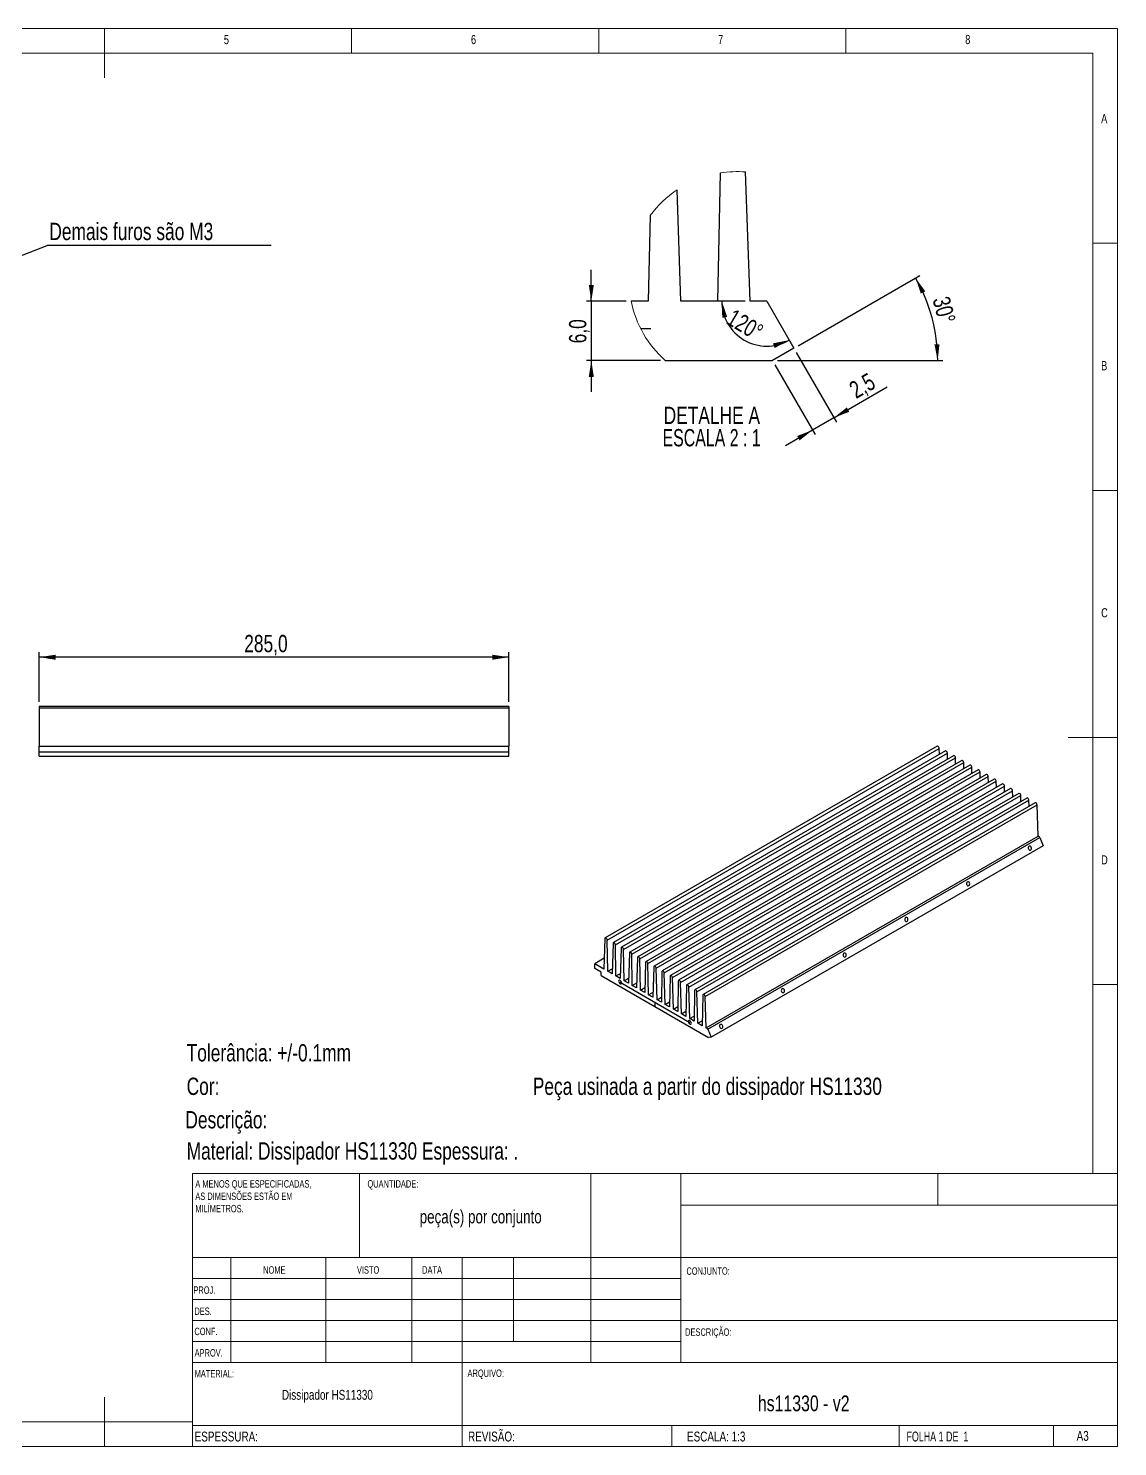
# Model space of a CAD drawing. Header units: millimetres. Extents: x 5 to 415, y 5 to 292.
# Drawn here: x 194.6 to 415, y 5 to 292 of the extents above; entities that cross this region are included whole.
import ezdxf

# ---------------------------------------------------------------- set-up
doc = ezdxf.new("R2010")
doc.units = ezdxf.units.MM
doc.layers.add('CAMADA_1', color=179, linetype='Continuous')
doc.layers.add('FORMAT', color=7, linetype='Continuous')
doc.styles.add('SLDTEXTSTYLE0', font='TXT', dxfattribs={"width": 0.75})
doc.styles.add('SLDTEXTSTYLE1', font='TXT', dxfattribs={"width": 0.673077})
doc.styles.add('SLDTEXTSTYLE2', font='TXT', dxfattribs={"width": 0.6875})
doc.dimstyles.new('SLDDIMSTYLE2', dxfattribs={"dimtxt": 3.5, "dimasz": 3.302, "dimexe": 0, "dimexo": 0.0625, "dimgap": 0.875, "dimtad": 1, "dimdec": 1, "dimlfac": 3, "dimrnd": 1e-09, "dimzin": 12, "dimdsep": 46, "dimtxsty": 'SLDTEXTSTYLE0', "dimsah": 1, "dimcen": 0.09, "dimadec": 0, "dimazin": 3, "dimtfac": 1, "dimtdec": 1, "dimtofl": 0, "dimtmove": 0, "dimatfit": 3, "dimfxl": 1, "dimfrac": 2, "dimtolj": 1, "dimtzin": 12, "dimarcsym": 0})
doc.dimstyles.new('SLDDIMSTYLE4', dxfattribs={"dimtxt": 0.18, "dimasz": 1.016, "dimexe": 0, "dimexo": 0.0625, "dimgap": 0, "dimtad": 0, "dimtih": 1, "dimtoh": 1, "dimdec": 0, "dimrnd": 1e-09, "dimzin": 0, "dimdsep": 46, "dimtxsty": 'Standard', "dimblk1": 'DOT', "dimblk2": 'DOT', "dimsah": 1, "dimcen": 0.09, "dimadec": 0, "dimazin": 0, "dimtfac": 1.016, "dimtdec": 0, "dimtofl": 0, "dimtmove": 0, "dimatfit": 3, "dimldrblk": 'DOT', "dimfxl": 1, "dimfrac": 2, "dimtolj": 1, "dimtzin": 0, "dimarcsym": 0})
doc.dimstyles.new('SLDDIMSTYLE6', dxfattribs={"dimtxt": 3.5, "dimasz": 3.302, "dimexe": 0, "dimexo": 0.0625, "dimgap": 0.875, "dimtad": 1, "dimdec": 4, "dimlfac": 0.5, "dimzin": 12, "dimdsep": 46, "dimtxsty": 'SLDTEXTSTYLE0', "dimsah": 1, "dimcen": 0.09, "dimadec": 1, "dimazin": 3, "dimtfac": 1, "dimtdec": 1, "dimtofl": 0, "dimtmove": 0, "dimatfit": 3, "dimfxl": 1, "dimfrac": 2, "dimtolj": 1, "dimtzin": 12, "dimarcsym": 0})
doc.dimstyles.new('SLDDIMSTYLE7', dxfattribs={"dimtxt": 3.5, "dimasz": 3.302, "dimexe": 0, "dimexo": 0.0625, "dimgap": 0.875, "dimtad": 1, "dimdec": 1, "dimlfac": 0.5, "dimrnd": 1e-09, "dimzin": 12, "dimdsep": 46, "dimtxsty": 'SLDTEXTSTYLE0', "dimsah": 1, "dimcen": 0.09, "dimadec": 0, "dimazin": 3, "dimtfac": 1, "dimtdec": 1, "dimtmove": 0, "dimatfit": 0, "dimfxl": 1, "dimfrac": 2, "dimtolj": 1, "dimtzin": 12, "dimarcsym": 0})
doc.dimstyles.new('SLDDIMSTYLE8', dxfattribs={"dimtxt": 3.5, "dimasz": 3.302, "dimexe": 0, "dimexo": 0.0625, "dimgap": 0.875, "dimtad": 1, "dimdec": 4, "dimlfac": 0.5, "dimzin": 12, "dimdsep": 46, "dimtxsty": 'SLDTEXTSTYLE0', "dimsah": 1, "dimcen": 0.09, "dimadec": 1, "dimazin": 3, "dimtfac": 1, "dimtdec": 1, "dimtofl": 0, "dimtmove": 0, "dimatfit": 3, "dimfxl": 1, "dimfrac": 2, "dimtolj": 1, "dimtzin": 12, "dimarcsym": 0})

# ---------------------------------------------------------------- blocks, each defined once
blk = doc.blocks.new('SW_NOTE_0')
at = {"color": 0, "linetype": 'Continuous', "lineweight": 0, "char_height": 1.5, "attachment_point": 1, "style": 'SLDTEXTSTYLE0'}
for s, insert in [('A MENOS QUE ESPECIFICADAS,', (0, 1.93)), ('AS DIMENSÕES ESTÃO EM', (0, -0.57)), ('MILÍMETROS.', (0, -3.07))]:
    blk.add_mtext(s, dxfattribs=dict(at, insert=insert))
blk = doc.blocks.new('_D_4')
at = {"layer": 'CAMADA_1'}
for p, q in [((196.81, 155.75), (196.81, 165.75)), ((291.81, 164.75), (196.81, 164.75)), ((291.81, 155.75), (291.81, 165.75))]:
    blk.add_line(p, q, dxfattribs=at)
for points in [[(196.81, 164.75), (200.11, 164.24), (200.11, 165.25)], [(291.81, 164.75), (288.5, 165.25), (288.5, 164.24)]]:
    blk.add_solid(points, dxfattribs=at)
at = {"layer": 'CAMADA_1', "insert": (238.29, 169.26), "char_height": 3.5, "attachment_point": 1, "style": 'SLDTEXTSTYLE0'}
blk.add_mtext('285,0', dxfattribs=at)
blk = doc.blocks.new('SW_NOTE_1')
at = {"layer": 'CAMADA_1', "color": 0}
blk.add_line((45.33, 0), (0, 0), dxfattribs=at)
at = {"layer": 'CAMADA_1', "color": 0, "insert": (0.42, 4.59), "char_height": 3.5, "attachment_point": 1, "style": 'SLDTEXTSTYLE0'}
blk.add_mtext('Demais furos são M3', dxfattribs=at)
blk = doc.blocks.new('_DOT')
at = {"color": 0, "linetype": 'ByBlock', "lineweight": -2}
blk.add_line((-0.5, 0), (-1, 0), dxfattribs=at)
at = {"color": 0, "linetype": 'ByBlock', "const_width": 0.5}
blk.add_lwpolyline([(-0.25, 0, 1), (0.25, 0, 1)], format="xyb", close=True, dxfattribs=at)
blk = doc.blocks.new('_D_24')
at = {"layer": 'CAMADA_1'}
for p, q in [((350.35, 227.77), (374.99, 242)), ((346.15, 224.77), (379.6, 224.77))]:
    blk.add_line(p, q, dxfattribs=at)
blk.add_arc((345.15, 224.77), 33.45, 0, 30, dxfattribs=at)
for points in [[(374.12, 241.5), (375.18, 238.33), (376.08, 238.79)], [(378.6, 224.77), (378.95, 228.09), (377.93, 228.04)]]:
    blk.add_solid(points, dxfattribs=at)
at = {"layer": 'CAMADA_1', "insert": (380.91, 238.04), "char_height": 3.5, "attachment_point": 1, "rotation": 284.8853, "style": 'SLDTEXTSTYLE0'}
blk.add_mtext('30°', dxfattribs=at)
blk = doc.blocks.new('_D_25')
at = {"layer": 'CAMADA_1'}
for p, q in [((345.65, 223.9), (353.77, 209.84)), ((349.98, 226.4), (358.1, 212.34)), ((357.6, 213.21), (368.38, 219.43)), ((357.6, 213.21), (353.27, 210.71)), ((353.27, 210.71), (347.77, 207.53))]:
    blk.add_line(p, q, dxfattribs=at)
for points in [[(357.6, 213.21), (360.71, 214.42), (360.21, 215.3)], [(353.27, 210.71), (350.16, 209.5), (350.66, 208.62)]]:
    blk.add_solid(points, dxfattribs=at)
at = {"layer": 'CAMADA_1', "insert": (360.33, 220), "char_height": 3.5, "attachment_point": 1, "rotation": 30, "style": 'SLDTEXTSTYLE0'}
blk.add_mtext('2,5', dxfattribs=at)
blk = doc.blocks.new('_D_26')
at = {"layer": 'CAMADA_1'}
blk.add_line((339.64, 236.77), (333.92, 236.77), dxfattribs=at)
blk.add_arc((344, 236.77), 9.07, 180, 300, dxfattribs=at)
for points in [[(334.92, 236.77), (335, 233.43), (336, 233.61)], [(348.53, 228.91), (345.26, 228.26), (345.6, 227.31)]]:
    blk.add_solid(points, dxfattribs=at)
at = {"layer": 'CAMADA_1', "insert": (337.39, 235.39), "char_height": 3.5, "attachment_point": 1, "rotation": 329.2884, "style": 'SLDTEXTSTYLE0'}
blk.add_mtext('120°', dxfattribs=at)
blk = doc.blocks.new('_D_27')
at = {"layer": 'CAMADA_1'}
for p, q in [((308.51, 236.77), (308.51, 243.12)), ((315.58, 236.77), (307.51, 236.77)), ((308.51, 236.77), (308.51, 224.77)), ((322.48, 224.77), (307.51, 224.77)), ((308.51, 224.77), (308.51, 218.42))]:
    blk.add_line(p, q, dxfattribs=at)
for points in [[(308.51, 236.77), (309.02, 240.07), (308, 240.07)], [(308.51, 224.77), (308, 221.47), (309.02, 221.47)]]:
    blk.add_solid(points, dxfattribs=at)
at = {"layer": 'CAMADA_1', "insert": (304, 228.26), "char_height": 3.5, "attachment_point": 1, "rotation": 90, "style": 'SLDTEXTSTYLE0'}
blk.add_mtext('6,0', dxfattribs=at)
blk = doc.blocks.new('SW_NOTE_2')
at = {"layer": 'CAMADA_1', "color": 0, "char_height": 3.5, "attachment_point": 2}
for s, insert, style in [('DETALHE A', (13.23, 4.51), 'SLDTEXTSTYLE0'), ('ESCALA 2 : 1', (13.18, -0.01), 'SLDTEXTSTYLE2')]:
    blk.add_mtext(s, dxfattribs=dict(at, insert=insert, style=style))
blk = doc.blocks.new('SW_CENTERMARKSYMBOL_35')
at = {"layer": 'CAMADA_1', "color": 0}
blk.add_line((0, 0), (2.04, 0), dxfattribs=at)

msp = doc.modelspace()

# ---------------------------------------------------------------- linework, layer by layer
at = {"color": 7, "linetype": 'Continuous', "lineweight": 18}
for p, q in [((415, 292), (5, 292)), ((210, 292), (210, 282)), ((260, 287), (260, 292)), ((310, 292), (310, 287)), ((360, 287), (360, 292)), ((415, 5), (415, 292)), ((410, 287), (10, 287)), ((410, 287), (410, 60.25)), ((415, 248.5), (410, 248.5)), ((410, 198.5), (415, 198.5)), ((415, 148.5), (405, 148.5)), ((410, 98.5), (415, 98.5)), ((227.8, 60.25), (415, 60.25)), ((227.8, 60.25), (227.8, 5)), ((261.59667, 43.25423), (261.594, 60.25)), ((308.4, 60.25), (308.4, 22)), ((326.6, 60.25), (326.6, 22.0155)), ((378.6, 53.875), (378.6, 60.25)), ((415, 53.875), (326.6, 53.875)), ((415, 43.25423), (227.8, 43.25423)), ((235.6, 43.25122), (235.6, 22.00856)), ((254.79095, 43.25423), (254.79095, 22.00856)), ((272.19893, 43.25696), (272.19893, 22.00856)), ((282.4, 5.00423), (282.4, 43.25423)), ((292.8, 26.25), (292.8, 43.25)), ((326.6, 39), (227.8, 39)), ((326.6, 34.75), (227.8, 34.75)), ((326.6, 30.5), (227.8, 30.5)), ((326.6, 30.5), (415, 30.5)), ((326.6, 26.25), (227.8, 26.25)), ((282.4, 22.00856), (227.8, 22.00856)), ((282.4, 22.00856), (415, 22.02936)), ((210, 5), (210, 15)), ((10, 10), (227.8, 10)), ((227.8, 9.25), (415, 9.25)), ((324.77688, 9.25), (324.77688, 5)), ((370.8, 5), (370.8, 9.25)), ((402, 5), (402, 9.25)), ((5, 5), (415, 5))]:
    msp.add_line(p, q, dxfattribs=at)
at = {"color": 7, "linetype": 'Continuous', "lineweight": 25}
for p, q in [((334.60797, 262.74587), (334.0433, 236.77096)), ((340.6433, 236.77096), (339.73277, 262.94872)), ((326.6433, 236.77096), (325.85901, 259.31937)), ((320.42063, 254.12788), (320.0433, 236.77096)), ((320.0433, 236.77096), (316.57769, 236.77096)), ((334.0433, 236.77096), (326.6433, 236.77096)), ((343.9963, 236.77096), (340.6433, 236.77096)), ((343.9963, 236.77096), (349.48113, 227.27096)), ((349.48113, 227.27096), (345.151, 224.77096)), ((323.47996, 224.77096), (345.151, 224.77096)), ((291.80523, 154.7453), (196.80524, 154.7453)), ((196.80524, 154.7453), (196.80524, 154.41196)), ((291.80523, 154.41196), (196.80524, 154.41196)), ((196.80524, 154.41196), (196.80524, 146.7453)), ((291.80523, 154.7453), (291.80523, 154.41196)), ((291.80523, 154.41196), (291.80523, 146.7453)), ((196.80524, 146.7453), (291.80523, 146.7453)), ((196.80524, 145.57863), (196.80524, 146.7453)), ((291.80523, 145.57863), (291.80523, 146.7453)), ((378.5017, 146.7243), (311.32655, 107.94491)), ((196.80524, 145.57863), (291.80523, 145.57863)), ((196.80524, 144.7453), (196.80524, 145.57863)), ((196.80524, 144.7453), (291.80523, 144.7453)), ((291.80523, 144.7453), (291.80523, 145.57863)), ((311.72891, 107.52016), (378.90405, 146.29955)), ((380.15161, 145.77182), (312.97647, 106.99244)), ((313.37883, 106.56769), (380.55397, 145.34707)), ((381.80153, 144.81935), (314.62639, 106.03996)), ((315.02874, 105.61521), (382.20389, 144.39459)), ((383.45145, 143.86687), (316.2763, 105.08748)), ((378.92705, 145.06489), (378.90405, 146.29955)), ((380.57696, 144.11242), (380.55397, 145.34707)), ((382.22688, 143.15994), (382.20389, 144.39459)), ((316.67866, 104.66273), (383.8538, 143.44212)), ((385.10136, 142.91439), (317.92622, 104.13501)), ((318.32857, 103.71026), (385.50372, 142.48964)), ((386.75128, 141.96192), (319.57613, 103.18253)), ((319.97849, 102.75778), (387.15363, 141.53717)), ((388.40119, 141.00944), (321.22605, 102.23006)), ((383.87679, 142.20747), (383.8538, 143.44212)), ((385.52671, 141.25499), (385.50372, 142.48964)), ((387.17663, 140.30251), (387.15363, 141.53717)), ((321.6284, 101.80531), (388.80355, 140.58469)), ((390.05111, 140.05697), (322.87597, 101.27758)), ((323.27832, 100.85283), (390.45346, 139.63221)), ((391.70102, 139.10449), (324.52588, 100.3251)), ((324.92824, 99.90035), (392.10338, 138.67974)), ((393.35094, 138.15201), (326.1758, 99.37263)), ((388.83987, 139.35773), (388.80355, 140.58469)), ((390.48979, 138.40526), (390.45346, 139.63221)), ((392.13971, 137.45278), (392.10338, 138.67974)), ((326.57815, 98.94788), (393.7533, 137.72726)), ((395.00086, 137.19954), (327.82571, 98.42015)), ((328.22807, 97.9954), (395.40321, 136.77479)), ((396.65077, 136.24706), (329.47563, 97.46768)), ((329.87798, 97.04293), (397.05313, 135.82231)), ((398.30069, 135.29458), (331.12554, 96.5152)), ((393.78962, 136.50031), (393.7533, 137.72726)), ((395.43954, 135.54783), (395.40321, 136.77479)), ((397.08945, 134.59535), (397.05313, 135.82231)), ((331.5279, 96.09045), (398.70304, 134.86983)), ((398.8916, 128.50083), (398.70304, 134.86983)), ((331.71646, 89.72145), (398.8916, 128.50083)), ((332.11162, 89.49333), (399.28676, 128.27272)), ((399.93315, 126.6067), (332.75801, 87.82732)), ((399.28676, 128.27272), (398.8916, 128.50083)), ((399.28676, 128.27272), (399.93315, 126.6067)), ((311.25751, 107.7923), (311.06894, 101.64101)), ((311.84676, 101.19198), (311.72891, 107.52016)), ((312.90742, 106.83982), (312.71886, 100.68853)), ((313.49668, 100.23951), (313.37883, 106.56769)), ((311.13632, 103.83905), (309.19887, 102.72058)), ((314.55734, 105.88735), (314.36878, 99.73605)), ((315.14659, 99.28703), (315.02874, 105.61521)), ((316.20725, 104.93487), (316.01869, 98.78358)), ((316.79651, 98.33455), (316.67866, 104.66273)), ((317.85717, 103.98239), (317.66861, 97.8311)), ((318.44642, 97.38208), (318.32857, 103.71026)), ((309.19887, 101.76795), (309.19887, 102.72058)), ((311.06894, 101.64101), (309.19887, 102.72058)), ((310.53771, 100.99505), (309.19887, 101.76795)), ((310.53771, 100.3146), (310.53771, 100.99505)), ((311.84676, 101.19198), (312.75028, 101.71357)), ((312.71886, 100.68853), (311.84676, 101.19198)), ((313.49668, 100.23951), (314.40019, 100.7611)), ((319.50709, 103.02992), (319.31852, 96.87863)), ((320.09634, 96.4296), (319.97849, 102.75778)), ((321.157, 102.07744), (320.96844, 95.92615)), ((321.81697, 95.43631), (321.6284, 101.80531)), ((322.80692, 101.12497), (322.68907, 94.93285)), ((323.46688, 94.48383), (323.27832, 100.85283)), ((310.53771, 100.3146), (332.2477, 87.78169)), ((314.36878, 99.73605), (313.49668, 100.23951)), ((315.14659, 99.28703), (316.05011, 99.80862)), ((316.01869, 98.78358), (315.14659, 99.28703)), ((316.79651, 98.33455), (317.70003, 98.85614)), ((317.66861, 97.8311), (316.79651, 98.33455)), ((318.44642, 97.38208), (319.34994, 97.90367)), ((324.45683, 100.17249), (324.33898, 93.98038)), ((325.1168, 93.53135), (324.92824, 99.90035)), ((326.10675, 99.22001), (325.9889, 93.0279)), ((326.76671, 92.57888), (326.57815, 98.94788)), ((327.75666, 98.26754), (327.63881, 92.07543)), ((328.41663, 91.6264), (328.22807, 97.9954)), ((319.31852, 96.87863), (318.44642, 97.38208)), ((320.09634, 96.4296), (320.99986, 96.95119)), ((320.96844, 95.92615), (320.09634, 96.4296)), ((321.81697, 95.43631), (322.70844, 95.95094)), ((322.68907, 94.93285), (321.81697, 95.43631)), ((323.46688, 94.48383), (324.35836, 94.99847)), ((329.40658, 97.31506), (329.28873, 91.12295)), ((330.06655, 90.67392), (329.87798, 97.04293)), ((331.0565, 96.36259), (330.93864, 90.17047)), ((331.71646, 89.72145), (331.5279, 96.09045)), ((324.33898, 93.98038), (323.46688, 94.48383)), ((325.1168, 93.53135), (326.00827, 94.04599)), ((325.9889, 93.0279), (325.1168, 93.53135)), ((326.76671, 92.57888), (327.65819, 93.09352)), ((327.63881, 92.07543), (326.76671, 92.57888)), ((328.41663, 91.6264), (329.30811, 92.14104)), ((329.28873, 91.12295), (328.41663, 91.6264)), ((330.06655, 90.67392), (330.95802, 91.18856)), ((330.93864, 90.17047), (330.06655, 90.67392)), ((332.11162, 89.49333), (331.71646, 89.72145)), ((332.11162, 89.49333), (332.75801, 87.82732)), ((332.75801, 87.82732), (332.2477, 87.78169))]:
    msp.add_line(p, q, dxfattribs=at)
at = {"color": 7, "linetype": 'Continuous'}
for p, q in [((314.32163, 99.01063), (328.46377, 90.84655)), ((321.3927, 94.92859), (321.3927, 94.04815))]:
    msp.add_line(p, q, dxfattribs=at)
at = {"color": 7, "linetype": 'Continuous', "lineweight": 25, "flags": 128}
for points in [[(378.90405, 146.29955), (378.88611, 146.41406), (378.83502, 146.53186), (378.75855, 146.63501), (378.66835, 146.7078), (378.57815, 146.73915), (378.5017, 146.7243)], [(380.55397, 145.34707), (380.53603, 145.46159), (380.48493, 145.57939), (380.40847, 145.68253), (380.31827, 145.75532), (380.22807, 145.78667), (380.15161, 145.77182)], [(382.20389, 144.39459), (382.18594, 144.50911), (382.13485, 144.62691), (382.05838, 144.73005), (381.96818, 144.80284), (381.87798, 144.8342), (381.80153, 144.81935)], [(383.8538, 143.44212), (383.83586, 143.55664), (383.78476, 143.67443), (383.7083, 143.77758), (383.6181, 143.85037), (383.5279, 143.88172), (383.45145, 143.86687)], [(385.50372, 142.48964), (385.48577, 142.60416), (385.43468, 142.72196), (385.35821, 142.8251), (385.26801, 142.89789), (385.17781, 142.92924), (385.10136, 142.91439)], [(387.15363, 141.53717), (387.13569, 141.65168), (387.0846, 141.76948), (387.00813, 141.87263), (386.91793, 141.94542), (386.82773, 141.97677), (386.75128, 141.96192)], [(388.80355, 140.58469), (388.78561, 140.69921), (388.73451, 140.81701), (388.65805, 140.92015), (388.56785, 140.99294), (388.47765, 141.02429), (388.40119, 141.00944)], [(390.45346, 139.63221), (390.43552, 139.74673), (390.38443, 139.86453), (390.30796, 139.96767), (390.21776, 140.04046), (390.12756, 140.07182), (390.05111, 140.05697)], [(392.10338, 138.67974), (392.08544, 138.79426), (392.03434, 138.91205), (391.95788, 139.0152), (391.86768, 139.08799), (391.77748, 139.11934), (391.70102, 139.10449)], [(393.7533, 137.72726), (393.73535, 137.84178), (393.68426, 137.95958), (393.60779, 138.06272), (393.51759, 138.13551), (393.42739, 138.16686), (393.35094, 138.15201)], [(395.40321, 136.77479), (395.38527, 136.8893), (395.33418, 137.0071), (395.25771, 137.11024), (395.16751, 137.18303), (395.07731, 137.21439), (395.00086, 137.19954)], [(397.05313, 135.82231), (397.03519, 135.93683), (396.98409, 136.05462), (396.90762, 136.15777), (396.81742, 136.23056), (396.72723, 136.26191), (396.65077, 136.24706)], [(398.70304, 134.86983), (398.6851, 134.98435), (398.63401, 135.10215), (398.55754, 135.20529), (398.46734, 135.27808), (398.37714, 135.30943), (398.30069, 135.29458)], [(397.09411, 126.48839), (396.99257, 126.3944), (396.92892, 126.25691), (396.91284, 126.09687), (396.94679, 125.93862), (397.02559, 125.80627), (397.13725, 125.71996), (397.26477, 125.69283), (397.38873, 125.72902), (397.49027, 125.82301), (397.55392, 125.96049), (397.57, 126.12054), (397.53605, 126.27879), (397.45725, 126.41114), (397.34559, 126.49745), (397.21807, 126.52458), (397.09411, 126.48839)], [(384.60189, 119.27679), (384.50035, 119.1828), (384.4367, 119.04531), (384.42063, 118.88526), (384.45457, 118.72701), (384.53337, 118.59466), (384.64503, 118.50835), (384.77255, 118.48123), (384.89651, 118.51741), (384.99805, 118.6114), (385.0617, 118.74889), (385.07778, 118.90894), (385.04383, 119.06718), (384.96503, 119.19954), (384.85337, 119.28585), (384.72585, 119.31297), (384.60189, 119.27679)], [(372.10967, 112.06518), (372.00813, 111.97119), (371.94448, 111.83371), (371.9284, 111.67366), (371.96235, 111.51541), (372.04115, 111.38306), (372.15281, 111.29675), (372.28033, 111.26962), (372.40429, 111.30581), (372.50583, 111.3998), (372.56948, 111.53728), (372.58556, 111.69733), (372.55161, 111.85558), (372.47281, 111.98793), (372.36115, 112.07424), (372.23363, 112.10137), (372.10967, 112.06518)], [(311.72891, 107.52016), (311.71097, 107.63468), (311.65987, 107.75248), (311.58341, 107.85562), (311.49321, 107.92841), (311.40301, 107.95976), (311.32654, 107.94491), (311.27545, 107.8861), (311.25751, 107.7923)], [(313.37883, 106.56769), (313.36088, 106.6822), (313.30979, 106.8), (313.23332, 106.90315), (313.14312, 106.97593), (313.05292, 107.00729), (312.97646, 106.99243), (312.92536, 106.93362), (312.90742, 106.83982)], [(315.02874, 105.61521), (315.0108, 105.72973), (314.95971, 105.84752), (314.88324, 105.95067), (314.79304, 106.02346), (314.70284, 106.05481), (314.62637, 106.03995), (314.57528, 105.98115), (314.55734, 105.88735)], [(316.67866, 104.66273), (316.66072, 104.77725), (316.60962, 104.89505), (316.53315, 104.99819), (316.44295, 105.07098), (316.35276, 105.10234), (316.27629, 105.08748), (316.22519, 105.02867), (316.20725, 104.93487)], [(318.32857, 103.71026), (318.31063, 103.82477), (318.25954, 103.94257), (318.18307, 104.04572), (318.09287, 104.11851), (318.00267, 104.14986), (317.9262, 104.135), (317.87511, 104.0762), (317.85717, 103.98239)], [(359.61745, 104.85358), (359.51591, 104.75958), (359.45226, 104.6221), (359.43618, 104.46205), (359.47013, 104.3038), (359.54893, 104.17145), (359.6606, 104.08514), (359.78811, 104.05802), (359.91207, 104.0942), (360.01361, 104.18819), (360.07726, 104.32568), (360.09334, 104.48573), (360.05939, 104.64397), (359.98059, 104.77633), (359.86893, 104.86264), (359.74141, 104.88976), (359.61745, 104.85358)], [(319.97849, 102.75778), (319.96055, 102.8723), (319.90945, 102.9901), (319.83299, 103.09324), (319.74279, 103.16603), (319.65259, 103.19738), (319.57612, 103.18253), (319.52503, 103.12372), (319.50709, 103.02992)], [(321.6284, 101.80531), (321.61046, 101.91982), (321.55937, 102.03762), (321.4829, 102.14076), (321.3927, 102.21355), (321.3025, 102.24491), (321.22604, 102.23005), (321.17494, 102.17124), (321.157, 102.07744)], [(323.27832, 100.85283), (323.26038, 100.96735), (323.20928, 101.08514), (323.13282, 101.18829), (323.04262, 101.26108), (322.95242, 101.29243), (322.87595, 101.27757), (322.82486, 101.21877), (322.80692, 101.12497)], [(314.61626, 98.84055), (314.59384, 98.98369), (314.52997, 99.13094), (314.43438, 99.25987), (314.32164, 99.35086), (314.20889, 99.39005), (314.1133, 99.37148), (314.04943, 99.29797), (314.02701, 99.18072), (314.04943, 99.03757), (314.1133, 98.89033), (314.20889, 98.76139), (314.32164, 98.67041), (314.43438, 98.63122), (314.52997, 98.64979), (314.59384, 98.7233), (314.61626, 98.84055)], [(324.92824, 99.90035), (324.91029, 100.01487), (324.8592, 100.13267), (324.78273, 100.23581), (324.69253, 100.3086), (324.60233, 100.33995), (324.52587, 100.3251), (324.47477, 100.26629), (324.45683, 100.17249)], [(326.57815, 98.94788), (326.56021, 99.06239), (326.50912, 99.18019), (326.43265, 99.28334), (326.34245, 99.35613), (326.25225, 99.38748), (326.17578, 99.37262), (326.12469, 99.31382), (326.10675, 99.22001)], [(328.22807, 97.9954), (328.21013, 98.10992), (328.15903, 98.22772), (328.08257, 98.33086), (327.99237, 98.40365), (327.90217, 98.435), (327.8257, 98.42014), (327.77461, 98.36134), (327.75666, 98.26754)], [(347.12523, 97.64197), (347.02369, 97.54798), (346.96004, 97.4105), (346.94397, 97.25045), (346.97791, 97.0922), (347.05672, 96.95985), (347.16837, 96.87354), (347.29589, 96.84641), (347.41985, 96.8826), (347.52139, 96.97659), (347.58504, 97.11407), (347.60112, 97.27412), (347.56717, 97.43237), (347.48837, 97.56472), (347.37671, 97.65103), (347.24919, 97.67816), (347.12523, 97.64197)], [(329.87798, 97.04293), (329.86004, 97.15744), (329.80895, 97.27524), (329.73248, 97.37838), (329.64228, 97.45117), (329.55208, 97.48253), (329.47561, 97.46767), (329.42452, 97.40886), (329.40658, 97.31506)], [(331.5279, 96.09045), (331.50996, 96.20497), (331.45886, 96.32276), (331.3824, 96.42591), (331.2922, 96.4987), (331.202, 96.53005), (331.12553, 96.51519), (331.07444, 96.45639), (331.0565, 96.36259)], [(328.7584, 90.67647), (328.73597, 90.81961), (328.6721, 90.96686), (328.57652, 91.09579), (328.46377, 91.18678), (328.35102, 91.22597), (328.25544, 91.2074), (328.19157, 91.13389), (328.16914, 91.01664), (328.19157, 90.87349), (328.25544, 90.72624), (328.35102, 90.59731), (328.46377, 90.50633), (328.57652, 90.46714), (328.6721, 90.48571), (328.73597, 90.55922), (328.7584, 90.67647)], [(334.63301, 90.43036), (334.53147, 90.33637), (334.46782, 90.19889), (334.45175, 90.03884), (334.48569, 89.88059), (334.5645, 89.74824), (334.67615, 89.66193), (334.80367, 89.6348), (334.92763, 89.67099), (335.02917, 89.76498), (335.09282, 89.90247), (335.1089, 90.06252), (335.07495, 90.22076), (334.99615, 90.35312), (334.88448, 90.43942), (334.75697, 90.46655), (334.63301, 90.43036)]]:
    msp.add_lwpolyline(points, dxfattribs=at)
at = {"color": 7, "linetype": 'Continuous', "lineweight": 18}
for centre, radius, start, end in [((338.03018, 241.12516), 21.88988, 85.5390263, 98.994363), ((338.03023, 241.12509), 21.88996, 123.7808768, 143.5581341), ((338.03018, 241.12514), 21.8899, 191.473384, 228.3407088)]:
    msp.add_arc(centre, radius, start, end, dxfattribs=at)

# ---------------------------------------------------------------- block references
at = {"color": 7, "linetype": 'Continuous', "lineweight": 0}
msp.add_blockref('SW_NOTE_0', (228.39367, 56.98737), dxfattribs=at)
at = {"layer": 'CAMADA_1'}
for name, p in [('SW_NOTE_1', (198.43401, 248.068)), ('SW_CENTERMARKSYMBOL_35', (318.49911, 231.24054)), ('SW_NOTE_2', (319.66865, 210.92558))]:
    msp.add_blockref(name, p, dxfattribs=at)

# ---------------------------------------------------------------- texts
at = {"color": 7, "linetype": 'Continuous', "lineweight": 0}
for s, insert, char_height, attachment_point, style in [('5', (234.16667, 290.66802), 1.85208, 1, 'SLDTEXTSTYLE0'), ('6', (284.16667, 290.66802), 1.85208, 1, 'SLDTEXTSTYLE0'), ('7', (334.16667, 290.66802), 1.85208, 1, 'SLDTEXTSTYLE0'), ('8', (384.16667, 290.66802), 1.85208, 1, 'SLDTEXTSTYLE0'), ('A', (411.66667, 274.66802), 1.85208, 1, 'SLDTEXTSTYLE0'), ('B', (411.66667, 224.66802), 1.85208, 1, 'SLDTEXTSTYLE0'), ('C', (411.66667, 174.66802), 1.85208, 1, 'SLDTEXTSTYLE0'), ('D', (411.66667, 124.66802), 1.85208, 1, 'SLDTEXTSTYLE0'), ('QUANTIDADE:', (263.217, 58.92097), 1.5, 1, 'SLDTEXTSTYLE0'), ('peça(s) por conjunto', (286.12915, 52.8816), 2.7, 2, 'SLDTEXTSTYLE0'), ('NOME', (242.12224, 41.50148), 1.5, 1, 'SLDTEXTSTYLE0'), ('VISTO', (261.09273, 41.50148), 1.5, 1, 'SLDTEXTSTYLE0'), ('DATA', (274.28782, 41.50148), 1.5, 1, 'SLDTEXTSTYLE0'), ('CONJUNTO:', (327.75619, 41.27833), 1.5, 1, 'SLDTEXTSTYLE0'), ('PROJ.', (228.01215, 37.42971), 1.5, 1, 'SLDTEXTSTYLE0'), ('DES.', (228.21047, 33.15441), 1.5, 1, 'SLDTEXTSTYLE0'), ('CONF.', (228.20172, 29.0643), 1.5, 1, 'SLDTEXTSTYLE0'), ('DESCRIÇÃO:', (327.50384, 28.93), 1.5, 1, 'SLDTEXTSTYLE0'), ('APROV.', (228.25519, 24.7337), 1.5, 1, 'SLDTEXTSTYLE0'), ('MATERIAL:', (228.25519, 20.50466), 1.5, 1, 'SLDTEXTSTYLE0'), ('ARQUIVO:', (283.46825, 20.60418), 1.5, 1, 'SLDTEXTSTYLE0'), ('Dissipador HS11330', (255.11161, 16.48457), 2, 2, 'SLDTEXTSTYLE0'), ('hs11330 - v2', (351.48172, 15.36281), 3.2, 2, 'SLDTEXTSTYLE0'), ('ESPESSURA:', (228.25519, 8.04361), 2, 1, 'SLDTEXTSTYLE0'), ('REVISÃO:', (283.57088, 8.04462), 2, 1, 'SLDTEXTSTYLE0'), ('ESCALA: 1:3', (327.87397, 8.04462), 2, 1, 'SLDTEXTSTYLE0'), ('FOLHA 1 DE  1', (372.27829, 8.04462), 2, 1, 'SLDTEXTSTYLE1'), ('A3', (406.70073, 8.17759), 2, 1, 'SLDTEXTSTYLE0')]:
    msp.add_mtext(s, dxfattribs=dict(at, insert=insert, char_height=char_height, attachment_point=attachment_point, style=style))
at = {"layer": 'CAMADA_1', "char_height": 3.5, "attachment_point": 1, "style": 'SLDTEXTSTYLE0'}
for s, insert in [('Tolerância: +/-0.1mm', (226.63375, 86.45235)), ('Peça usinada a partir do dissipador HS11330', (296.67135, 79.66929))]:
    msp.add_mtext(s, dxfattribs=dict(at, insert=insert))
at = {"layer": 'FORMAT', "char_height": 3.5, "attachment_point": 1, "style": 'SLDTEXTSTYLE0'}
for s, insert in [('Cor:', (226.63375, 79.66929)), ('Descrição:', (226.38123, 72.90304)), ('Material: Dissipador HS11330 Espessura: .', (226.63375, 66.58182))]:
    msp.add_mtext(s, dxfattribs=dict(at, insert=insert))

# ---------------------------------------------------------------- dimensions: what is measured, and where the dimension line sits
at = {"layer": 'CAMADA_1'}
for base, p1, p2, angle, picture, middle in [((308.50977, 224.77096), (316.57769, 236.77096), (323.47996, 224.77096), 90, '_D_27', (308.50977, 231.60077)), ((353.2697, 210.70896), (349.48113, 227.27096), (345.151, 224.77096), 30, '_D_25', (365.48113, 217.75923))]:
    dim = msp.add_linear_dim(base=base, p1=p1, p2=p2, angle=angle, dimstyle='SLDDIMSTYLE7', dxfattribs=at)
    dim.commit()
    dim.dimension.update_dxf_attribs({"geometry": picture, "text_midpoint": middle, "dimtype": 160})
for base, line1, line2, dimstyle, picture, middle in [((377.46386, 233.42917), ((345.151, 224.77096), (323.47996, 224.77096)), ((349.48113, 227.27096), (345.151, 224.77096)), 'SLDDIMSTYLE6', '_D_24', (377.48113, 233.36446)), ((339.46049, 228.91471), ((340.6433, 236.77096), (343.9963, 236.77096)), ((349.48113, 227.27096), (343.9963, 236.77096)), 'SLDDIMSTYLE8', '_D_26', (339.36327, 228.97165))]:
    dim = msp.add_angular_dim_2l(base=base, line1=line1, line2=line2, dimstyle=dimstyle, dxfattribs=at)
    dim.commit()
    dim.dimension.update_dxf_attribs({"geometry": picture, "text_midpoint": middle, "dimtype": 162})
dim = msp.add_linear_dim(base=(196.80524, 164.7453), p1=(291.80524, 154.7453), p2=(196.80524, 154.7453), dimstyle='SLDDIMSTYLE2', dxfattribs=at)
dim.commit()
dim.dimension.update_dxf_attribs({"geometry": '_D_4', "text_midpoint": (244.30524, 164.7453), "dimtype": 160})

# ---------------------------------------------------------------- leaders
msp.add_leader([(156.5719, 231.79921), (198.43401, 248.068)], dimstyle='SLDDIMSTYLE4', dxfattribs=at)

doc.saveas('drawing.dxf')
